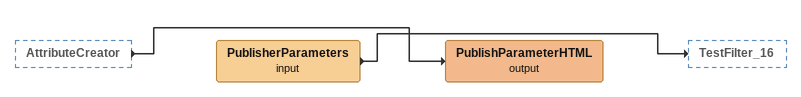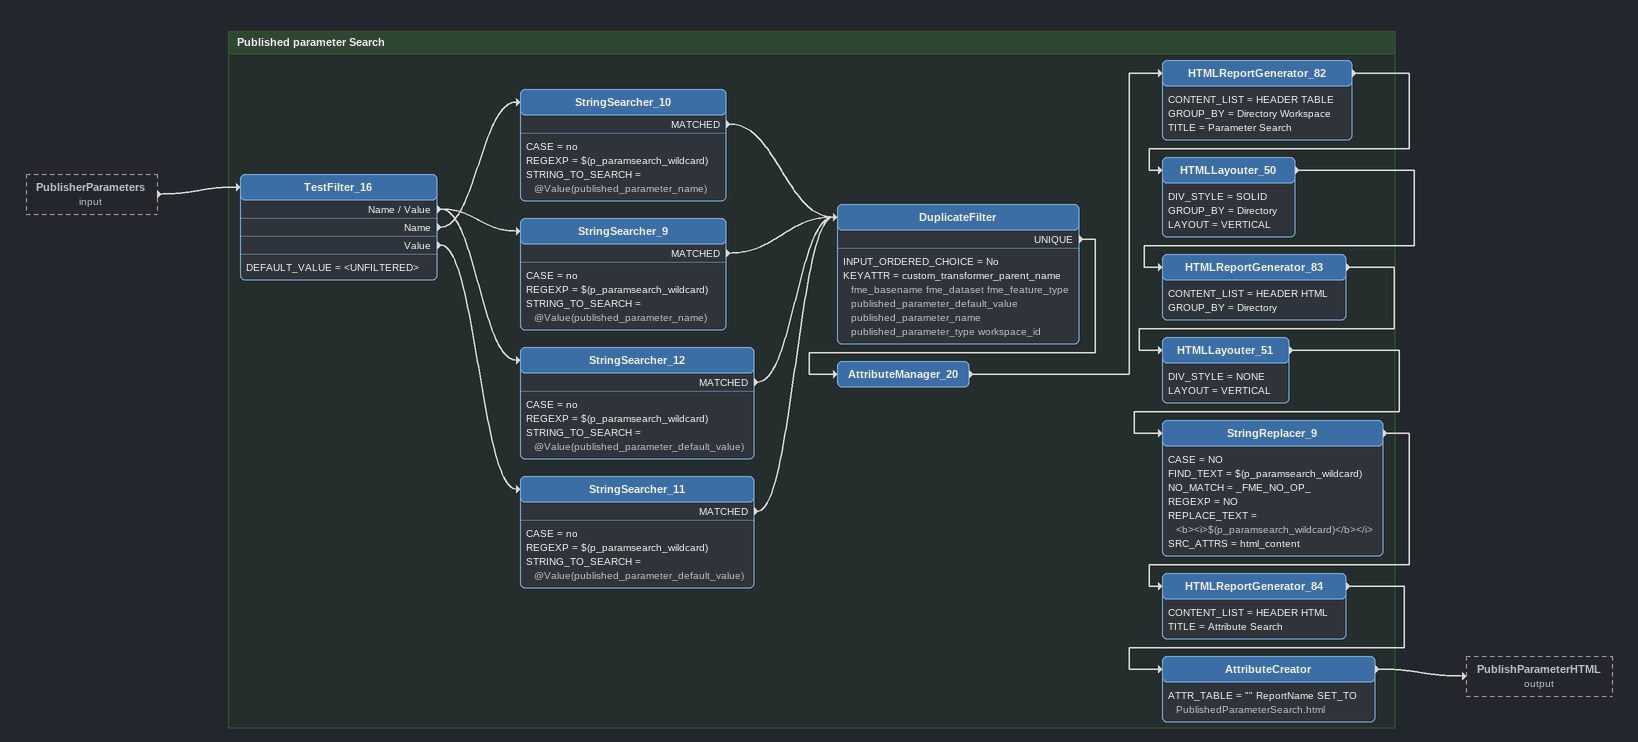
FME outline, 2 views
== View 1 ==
AttributeCreator [outside]
    -> PublishParameterHTML (output)
PublisherParameters (input)
    -> TestFilter_16
PublishParameterHTML (output)

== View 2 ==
PublisherParameters (input) [outside]
    -> TestFilter_16

Bookmark: Published parameter Search
TestFilter_16
    DEFAULT_VALUE = <UNFILTERED>
    Name / Value -> StringSearcher_9
    Name / Value -> StringSearcher_12
    Name -> StringSearcher_10
    Value -> StringSearcher_11
StringSearcher_10
    CASE = no
    REGEXP = $(p_paramsearch_wildcard)
    STRING_TO_SEARCH = @Value(published_parameter_name)
    MATCHED -> DuplicateFilter
StringSearcher_9
    CASE = no
    REGEXP = $(p_paramsearch_wildcard)
    STRING_TO_SEARCH = @Value(published_parameter_name)
    MATCHED -> DuplicateFilter
StringSearcher_12
    CASE = no
    REGEXP = $(p_paramsearch_wildcard)
    STRING_TO_SEARCH = @Value(published_parameter_default_value)
    MATCHED -> DuplicateFilter
StringSearcher_11
    CASE = no
    REGEXP = $(p_paramsearch_wildcard)
    STRING_TO_SEARCH = @Value(published_parameter_default_value)
    MATCHED -> DuplicateFilter
DuplicateFilter
    INPUT_ORDERED_CHOICE = No
    KEYATTR = custom_transformer_parent_name fme_basename fme_dataset fme_feature_type published_parameter_default_value published_parameter_name published_parameter_type workspace_id
    UNIQUE -> AttributeManager_20
AttributeManager_20
    -> HTMLReportGenerator_82
HTMLReportGenerator_82
    CONTENT_LIST = HEADER TABLE
    GROUP_BY = Directory Workspace
    TITLE = Parameter Search
    -> HTMLLayouter_50
HTMLLayouter_50
    DIV_STYLE = SOLID
    GROUP_BY = Directory
    LAYOUT = VERTICAL
    -> HTMLReportGenerator_83
HTMLReportGenerator_83
    CONTENT_LIST = HEADER HTML
    GROUP_BY = Directory
    -> HTMLLayouter_51
HTMLLayouter_51
    DIV_STYLE = NONE
    LAYOUT = VERTICAL
    -> StringReplacer_9
StringReplacer_9
    CASE = NO
    FIND_TEXT = $(p_paramsearch_wildcard)
    NO_MATCH = _FME_NO_OP_
    REGEXP = NO
    REPLACE_TEXT = <b><i>$(p_paramsearch_wildcard)</b></i>
    SRC_ATTRS = html_content
    -> HTMLReportGenerator_84
HTMLReportGenerator_84
    CONTENT_LIST = HEADER HTML
    TITLE = Attribute Search
    -> AttributeCreator
AttributeCreator
    ATTR_TABLE = "" ReportName SET_TO PublishedParameterSearch.html
    -> PublishParameterHTML (output)
